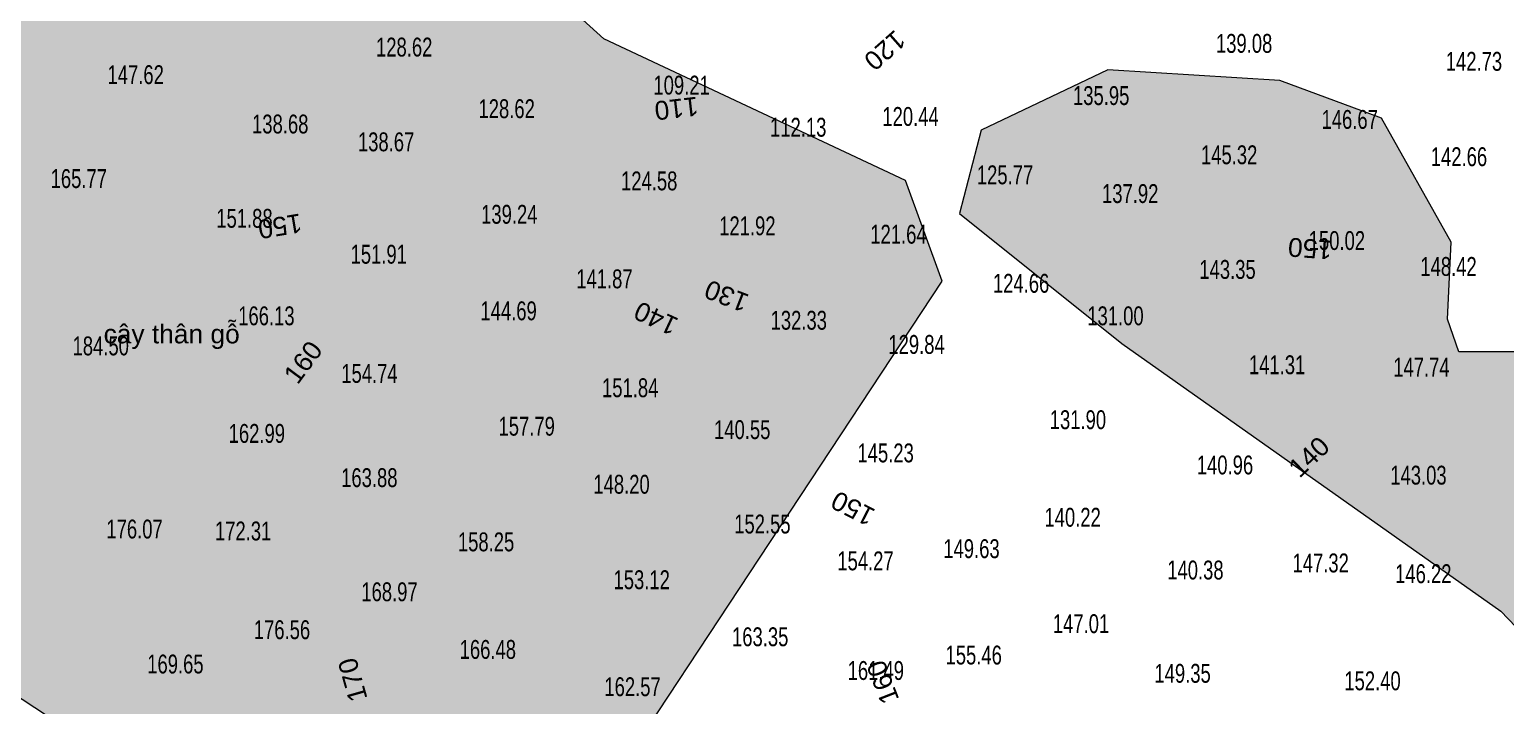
# Model space of a CAD drawing. Header units: metres. Extents: x 431006 to 434411, y 2469261 to 2473208.
# Drawn here: x 432440.7 to 432754, y 2469775.3 to 2469918.6 of the extents above; entities that cross this region are included whole.
import ezdxf
from ezdxf.enums import TextEntityAlignment as Align

# ---------------------------------------------------------------- set-up
doc = ezdxf.new("R2010")
doc.units = ezdxf.units.M
doc.header["$MEASUREMENT"] = 0
for name, color, linetype, lineweight in [('1', 8, 'Continuous', 18), ('CAO DO', 8, 'Continuous', 18), ('MH_DongMuc', 8, 'Continuous', 18), ('ranh gioi thuc vat-ks', 8, 'RAO_T_VAT', 18), ('thuc vat-ks', 8, 'Continuous', 18)]:
    doc.layers.add(name, color=color, linetype=linetype, lineweight=lineweight)
doc.styles.add('ks_ten cong trinh', font='')
doc.styles.get("Standard").update_dxf_attribs({"font": 'arial.ttf'})
doc.styles.get('ks_ten cong trinh').set_extended_font_data('.VnArial')
doc.linetypes.add('RAO_T_VAT', pattern='A,0,[133,ltypeshp.shx,S=0.34,R=0,X=-0.17,Y=0],-2,[133,ltypeshp.shx,S=0.08,R=0,X=0,Y=0],-1.5,[133,ltypeshp.shx,S=0.08,R=0,X=0,Y=0],-1.5,[133,ltypeshp.shx,S=0.08,R=0,X=0,Y=0],-2', length=7)
pattern_1 = [(0, (14.8, 7.6), (0, 20), [0, -20]), (0, (14.76, 7.848), (0, 20), [0, -20]), (0, (14.648, 8.07), (0, 20), [0, -20]), (0, (14.47, 8.248), (0, 20), [0, -20]), (0, (14.248, 8.36), (0, 20), [0, -20]), (0, (14, 8.4), (0, 20), [0, -20]), (0, (13.752, 8.36), (0, 20), [0, -20]), (0, (13.53, 8.248), (0, 20), [0, -20]), (0, (13.352, 8.07), (0, 20), [0, -20]), (0, (13.24, 7.848), (0, 20), [0, -20]), (0, (13.2, 7.6), (0, 20), [0, -20]), (0, (13.24, 7.352), (0, 20), [0, -20]), (0, (13.352, 7.13), (0, 20), [0, -20]), (0, (13.53, 6.952), (0, 20), [0, -20]), (0, (13.752, 6.84), (0, 20), [0, -20]), (0, (14, 6.8), (0, 20), [0, -20]), (0, (14.248, 6.84), (0, 20), [0, -20]), (0, (14.47, 6.952), (0, 20), [0, -20]), (0, (14.648, 7.13), (0, 20), [0, -20]), (0, (14.76, 7.352), (0, 20), [0, -20]), (0, (6.76, 15.352), (0, 20), [0, -20]), (0, (6.648, 15.13), (0, 20), [0, -20]), (0, (6.47, 14.952), (0, 20), [0, -20]), (0, (6.248, 14.84), (0, 20), [0, -20]), (0, (6, 14.8), (0, 20), [0, -20]), (0, (5.752, 14.84), (0, 20), [0, -20]), (0, (5.53, 14.952), (0, 20), [0, -20]), (0, (5.352, 15.13), (0, 20), [0, -20]), (0, (5.24, 15.352), (0, 20), [0, -20]), (0, (5.2, 15.6), (0, 20), [0, -20]), (0, (5.24, 15.848), (0, 20), [0, -20]), (0, (5.352, 16.07), (0, 20), [0, -20]), (0, (5.53, 16.248), (0, 20), [0, -20]), (0, (5.752, 16.36), (0, 20), [0, -20]), (0, (6, 16.4), (0, 20), [0, -20]), (0, (6.248, 16.36), (0, 20), [0, -20]), (0, (6.47, 16.248), (0, 20), [0, -20]), (0, (6.648, 16.07), (0, 20), [0, -20]), (0, (6.76, 15.848), (0, 20), [0, -20]), (0, (6.8, 15.6), (0, 20), [0, -20]), (0, (14, 4), (0, 20), [1.086, -18.914]), (0, (6, 12), (0, 20), [1.086, -18.914]), (90, (14, 4), (-20, 1e-15), [2.8, -17.2]), (90, (6, 12), (-20, 1e-15), [2.8, -17.2])]

msp = doc.modelspace()

# ---------------------------------------------------------------- hatches: boundary and pattern name
at = {"layer": 'thuc vat-ks'}
h = msp.add_hatch(dxfattribs=at)
h.set_pattern_fill('217B', color=8, scale=20, style=0, pattern_type=2)
h.set_pattern_definition(pattern_1)
h.paths.add_polyline_path([(432180.37, 2469969.08), (432429.02, 2469783.26), (432507.91, 2469731.41), (432528.24, 2469733.83), (432561.32, 2469754.44), (432634.45, 2469865.28), (432626.68, 2469886.61), (432562.6, 2469916.67), (432524.68, 2469951), (432448.67, 2469998.66), (432422.73, 2470028.05), (432390.35, 2470047.11), (432340.88, 2470081.61), (432300.67, 2470135.95), (432281.32, 2470179.79), (432245.98, 2470231.97), (432226.01, 2470235.7), (432198.53, 2470248.97), (432169.01, 2470281.63), (432135.72, 2470306.95), (432118.88, 2470332.48), (432111.38, 2470356.64), (432122.51, 2470374.06), (432141.75, 2470385.47), (432184.43, 2470371.88), (432214.97, 2470334.67), (432223.22, 2470335.2), (432255.46, 2470343.98), (432289.82, 2470344.51), (432358.98, 2470361.66), (432400, 2470358.21), (432466.08, 2470360.85), (432480.43, 2470365.76), (432484.96, 2470377.07), (432474.39, 2470394.04), (432458.53, 2470408.75), (432465.15, 2470430.58), (432487.2, 2470448.37), (432513.5, 2470448.79), (432530.47, 2470450.49), (432549.56, 2470459.81), (432561.86, 2470474.21), (432559.74, 2470484.38), (432508.41, 2470502.6), (432469.79, 2470511.59), (432437.55, 2470512.86), (432411.67, 2470528.11), (432386.16, 2470541.75), (432337.39, 2470576.91), (432323.39, 2470575.22), (432311.09, 2470546.41), (432288.89, 2470537.59), (432213.66, 2470523.31), (432153.15, 2470530.87), (432102.61, 2470541.48), (432026.55, 2470585.55), (431977.33, 2470634.42), (431946.37, 2470644.7), (431929.46, 2470656.95), (431904.93, 2470681.45), (431839.26, 2470741.82), (431812.41, 2470756.38), (431793.18, 2470759.36), (431774.95, 2470753.07), (431760.09, 2470497.2), (431748.02, 2470295.86), (431757.52, 2470270.11)])
h = msp.add_hatch(dxfattribs=at)
h.set_pattern_fill('217B', color=8, scale=20, style=0, pattern_type=2)
h.set_pattern_definition(pattern_1)
h.paths.add_polyline_path([(432873.39, 2469587.68), (432871.69, 2469551.77), (432876.82, 2469548.97), (432921.3, 2469529.26), (432988.13, 2469512.02), (432998.2, 2469516.02), (433009.95, 2469521.02), (433035.75, 2469523.52), (433047.11, 2469526.03), (433055.97, 2469532.96), (433063.02, 2469541.08), (433073.29, 2469560.74), (433062.59, 2469573.14), (433020.84, 2469597.57), (433002.27, 2469595.67), (432987.71, 2469585.98), (432971.46, 2469580.29), (432956.69, 2469578.81), (432940.02, 2469584.08), (432926.09, 2469594.41), (432914.43, 2469607.1), (432910.42, 2469623.12), (432906.15, 2469649.64), (432914.24, 2469673.89), (432945.34, 2469702.4), (432992.19, 2469725.8), (433010.11, 2469748.93), (433068.43, 2469800.28), (433094.02, 2469811.42), (433096.25, 2469822.57), (433103.55, 2469837.71), (433106.21, 2469864.35), (433116.59, 2469875.89), (433134.66, 2469877.66), (433159.56, 2469875.59), (433187.71, 2469877.96), (433218.73, 2469904.04), (433224.87, 2469923.34), (433228.84, 2469933.85), (433226.97, 2469943.19), (433207.91, 2469962.12), (433207.38, 2469976.02), (433211.06, 2469987.03), (433209.99, 2470005.01), (433203.16, 2470019.91), (433176.64, 2470031.7), (433136.01, 2470046.91), (433113.44, 2470051.33), (433095.06, 2470044.36), (433065.92, 2470026.36), (433034.09, 2470001.82), (433004.73, 2469985.69), (432946.5, 2469970.63), (432886.31, 2469949.81), (432881.61, 2469942.19), (432891.01, 2469926.94), (432895.7, 2469914.33), (432894.82, 2469899.67), (432888.95, 2469895.86), (432871.04, 2469893.51), (432860.77, 2469887.06), (432856.36, 2469875.92), (432837.14, 2469844.67), (432835.49, 2469828.2), (432836.81, 2469812.06), (432837.8, 2469798.55), (432835.16, 2469791.96), (432821.31, 2469787.02), (432807.12, 2469787.02), (432802.51, 2469795.26), (432801.19, 2469821.94), (432796.9, 2469843.35), (432788.98, 2469852.9), (432777.77, 2469853.89), (432758.64, 2469850.27), (432744.13, 2469850.27), (432741.74, 2469857.18), (432742.52, 2469873.55), (432727.69, 2469899.8), (432706.09, 2469907.85), (432669.62, 2469910.08), (432642.7, 2469897.3), (432638.1, 2469879.59), (432672.57, 2469852.05), (432753.04, 2469795.25), (432802.63, 2469743.52), (432825.83, 2469714.98), (432845.21, 2469658.45), (432858.71, 2469629.17)])

# ---------------------------------------------------------------- linework, layer by layer
at = {"layer": 'ranh gioi thuc vat-ks', "color": 8, "lineweight": 0, "ltscale": 3}
for points in [[(431757.52, 2470270.11), (432180.37, 2469969.08), (432429.02, 2469783.26), (432507.91, 2469731.41), (432528.24, 2469733.83), (432561.32, 2469754.44), (432634.45, 2469865.28), (432626.68, 2469886.61), (432562.6, 2469916.67), (432524.68, 2469951), (432448.67, 2469998.66), (432422.73, 2470028.05), (432390.35, 2470047.11), (432340.88, 2470081.61), (432300.67, 2470135.95), (432281.32, 2470179.79), (432245.98, 2470231.97), (432226.01, 2470235.7), (432198.53, 2470248.97), (432169.01, 2470281.63)], [(432758.64, 2469850.27), (432744.13, 2469850.27), (432741.74, 2469857.18), (432742.52, 2469873.55), (432727.69, 2469899.8), (432706.09, 2469907.85), (432669.62, 2469910.08), (432642.7, 2469897.3), (432638.1, 2469879.59), (432672.57, 2469852.05), (432753.04, 2469795.25), (432802.63, 2469743.52)]]:
    msp.add_lwpolyline(points, dxfattribs=at)

# ---------------------------------------------------------------- texts
at = {"layer": '1', "color": 8, "linetype": 'Continuous', "style": 'ks_ten cong trinh'}
msp.add_text('c©y th©n gç', height=4, dxfattribs=at).set_placement((432470.91, 2469852.07), align=Align.CENTER)
at = {"layer": 'CAO DO', "color": 8, "lineweight": 0, "width": 0.7}
for s, p in [('128.62', (432514.28, 2469912.91, 128.62)), ('139.08', (432692.56, 2469913.69, 139.08)), ('142.73', (432741.34, 2469909.88, 142.73)), ('147.62', (432457.29, 2469907.06, 147.62)), ('109.21', (432573.16, 2469904.84, 109.21)), ('135.95', (432662.22, 2469902.62, 135.95)), ('128.62', (432536.03, 2469899.84, 128.62)), ('138.68', (432487.97, 2469896.59, 138.68)), ('120.44', (432621.75, 2469898.19, 120.44)), ('146.67', (432714.97, 2469897.56, 146.67)), ('112.13', (432597.91, 2469895.91, 112.13)), ('138.67', (432510.44, 2469892.81, 138.67)), ('145.32', (432689.38, 2469890.06, 145.32)), ('142.66', (432738.16, 2469889.66, 142.66)), ('165.77', (432445.21, 2469885.02, 165.77)), ('124.58', (432566.28, 2469884.53, 124.58)), ('125.77', (432641.81, 2469885.81, 125.77)), ('137.92', (432668.38, 2469881.84, 137.92)), ('139.24', (432536.59, 2469877.44, 139.24)), ('151.88', (432480.38, 2469876.59, 151.88)), ('121.92', (432587.12, 2469875, 121.92)), ('121.64', (432619.19, 2469873.22, 121.64)), ('150.02', (432712.25, 2469871.88, 150.02)), ('151.91', (432508.88, 2469868.97, 151.91)), ('143.35', (432689.03, 2469865.75, 143.35)), ('148.42', (432735.94, 2469866.38, 148.42)), ('141.87', (432556.78, 2469863.75, 141.87)), ('124.66', (432645.22, 2469862.81, 124.66)), ('166.13', (432485.03, 2469855.91, 166.13)), ('144.69', (432536.44, 2469856.97, 144.69)), ('131.00', (432665.25, 2469855.91, 131)), ('132.33', (432598.03, 2469854.97, 132.33)), ('184.50', (432449.87, 2469849.53, 184.5)), ('129.84', (432623.03, 2469849.84, 129.84)), ('154.74', (432506.91, 2469843.69, 154.74)), ('141.31', (432699.56, 2469845.53, 141.31)), ('147.74', (432730.19, 2469845.03, 147.74)), ('151.84', (432562.25, 2469840.66, 151.84)), ('131.90', (432657.28, 2469833.88, 131.9)), ('162.99', (432483, 2469830.97, 162.99)), ('157.79', (432540.28, 2469832.5, 157.79)), ('140.55', (432586.03, 2469831.78, 140.55)), ('145.23', (432616.47, 2469826.84, 145.23)), ('140.96', (432688.5, 2469824.28, 140.96)), ('163.88', (432506.88, 2469821.59, 163.88)), ('143.03', (432729.56, 2469822.12, 143.03)), ('148.20', (432560.41, 2469820.19, 148.2)), ('152.55', (432590.31, 2469811.75, 152.55)), ('140.22', (432656.16, 2469813.19, 140.22)), ('176.07', (432457.05, 2469810.69, 176.07)), ('172.31', (432480.09, 2469810.28, 172.31)), ('158.25', (432531.66, 2469807.97, 158.25)), ('149.63', (432634.69, 2469806.53, 149.63)), ('154.27', (432612.19, 2469803.94, 154.27)), ('147.32', (432708.81, 2469803.5, 147.32)), ('153.12', (432564.69, 2469799.94, 153.12)), ('140.38', (432682.22, 2469802, 140.38)), ('146.22', (432730.59, 2469801.22, 146.22)), ('168.97', (432511.16, 2469797.38, 168.97)), ('147.01', (432657.94, 2469790.62, 147.01)), ('176.56', (432488.34, 2469789.34, 176.56)), ('163.35', (432589.84, 2469787.84, 163.34)), ('166.48', (432532.03, 2469785.16, 166.48)), ('155.46', (432635.16, 2469783.97, 155.46)), ('169.65', (432465.72, 2469782.06, 169.65)), ('161.49', (432614.38, 2469780.69, 161.49)), ('162.57', (432562.75, 2469777.25, 162.57)), ('149.35', (432679.5, 2469780.09, 149.35)), ('152.40', (432719.81, 2469778.5, 152.4))]:
    msp.add_text(s, height=4, dxfattribs=at).set_placement(p)
at = {"layer": 'MH_DongMuc', "color": 8, "lineweight": 0}
for s, rotation, p in [('120', 221.3943, (432622.29, 2469914.2, 120)), ('110', 186.5747, (432578.06, 2469901.88, 110)), ('150', 189.4453, (432493.9, 2469876.9, 150)), ('150', 175.7772, (432712.53, 2469872.17, 150)), ('130', 158.8676, (432588.67, 2469862.09, 130)), ('140', 155.1374, (432573.69, 2469857.35, 140)), ('160', 53.4288, (432498.8, 2469848.08, 160)), ('140', 43.6249, (432712.3, 2469828, 140)), ('150', 152.8134, (432615.49, 2469817.03, 150)), ('170', 105.8802, (432509.31, 2469780.69, 170)), ('160', 111.321, (432621.84, 2469780.18, 160))]:
    msp.add_text(s, height=4, rotation=rotation, dxfattribs=at).set_placement(p, align=Align.MIDDLE)

doc.saveas('drawing.dxf')
